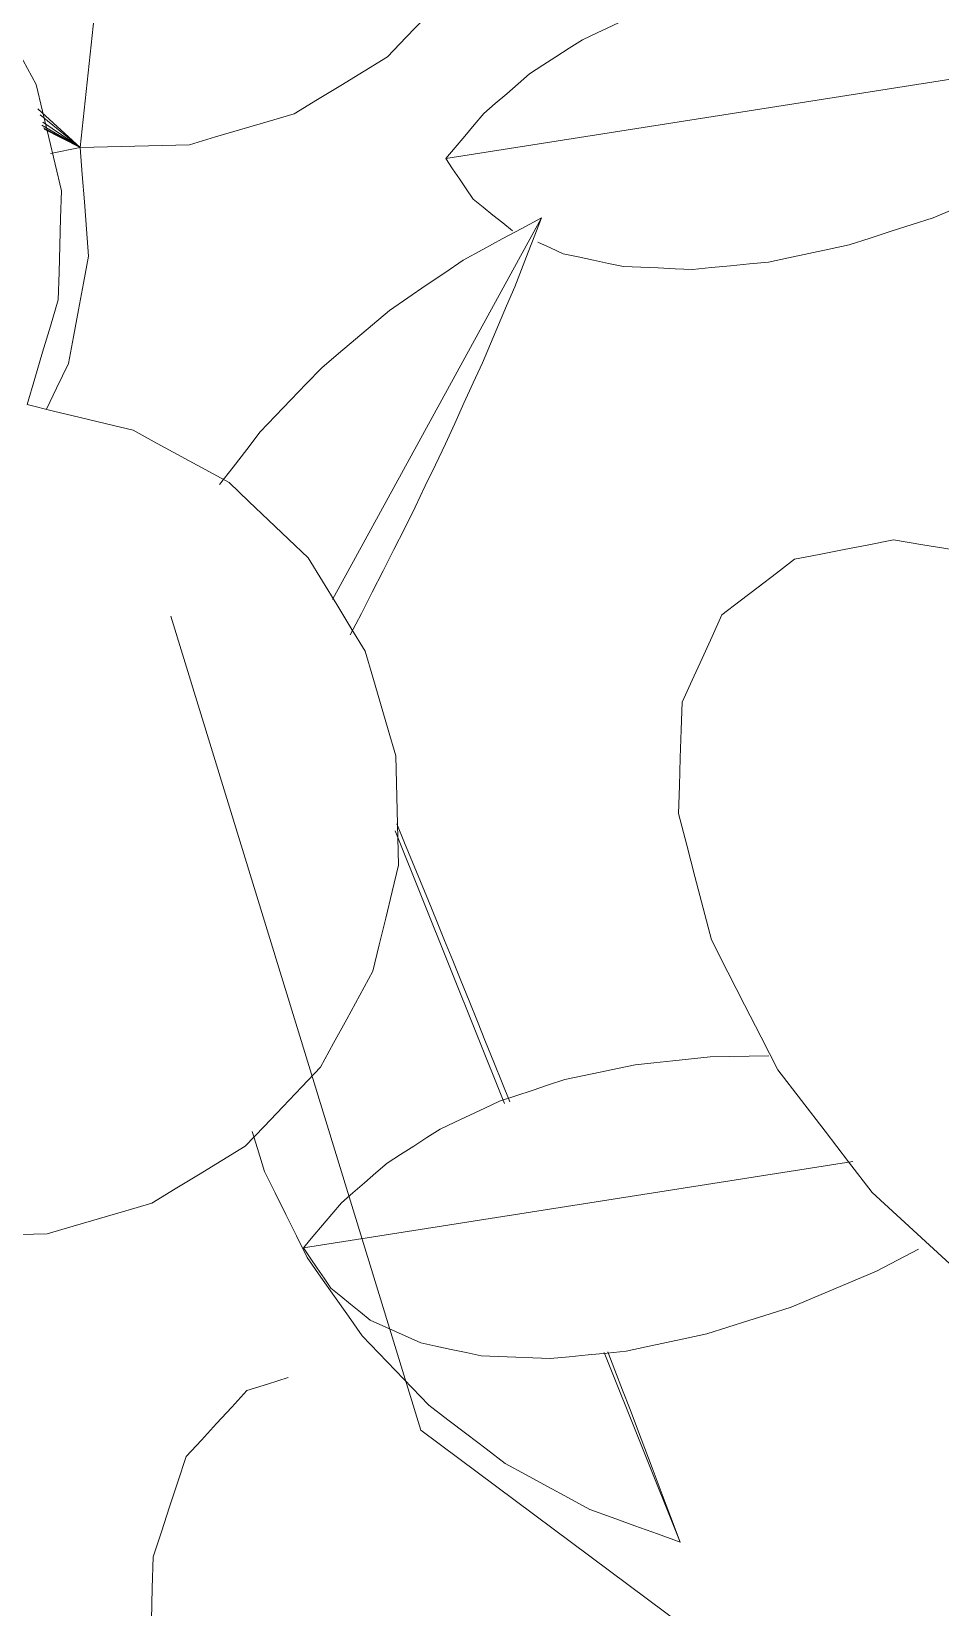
# Model space of a CAD drawing. Header units: metres. Extents: x -18.34 to -13.25, y -25.49 to -16.26.
# Drawn here: x -14.6307 to -14.5902, y -20.6556 to -20.5854 of the extents above; entities that cross this region are included whole.
import ezdxf

# ---------------------------------------------------------------- set-up
doc = ezdxf.new("R2010")
doc.units = ezdxf.units.M
doc.layers.add('Importações nas famílias', color=7, linetype='Continuous', lineweight=5)
doc.layers.add('Vegetação', color=7, linetype='Continuous', lineweight=5)

# ---------------------------------------------------------------- blocks, each defined once
blk = doc.blocks.new('Planta_pergolado_12200 - plantas pergolado_skp_Component_17-V4039-Pavimento 02 - Executivo')
at = {"layer": 'Importações nas famílias', "color": 9, "flags": 128}
for points in [[(0.366596, -0.137097), (0.368002, -0.136731), (0.369407, -0.136366), (0.370812, -0.136001), (0.372218, -0.135635)], [(0.372218, -0.135635), (0.373459, -0.135676), (0.374701, -0.135716), (0.375943, -0.135757), (0.377185, -0.135798)], [(0.377185, -0.135798), (0.378157, -0.136241), (0.379129, -0.136684), (0.380101, -0.137127), (0.381074, -0.13757)], [(0.360802, -0.140058), (0.36225, -0.139317), (0.363699, -0.138577), (0.365148, -0.137837), (0.366596, -0.137097)], [(0.381074, -0.13757), (0.381693, -0.138378), (0.382313, -0.139186), (0.382932, -0.139993), (0.383552, -0.140801)], [(0.355329, -0.144265), (0.356697, -0.143213), (0.358065, -0.142161), (0.359433, -0.141109), (0.360802, -0.140058)], [(0.383552, -0.140801), (0.383766, -0.141905), (0.38398, -0.143008), (0.384194, -0.144111), (0.384408, -0.145215)], [(0.350645, -0.149358), (0.351816, -0.148085), (0.352987, -0.146811), (0.354158, -0.145538), (0.355329, -0.144265)], [(0.384408, -0.145215), (0.384198, -0.14652), (0.383988, -0.147824), (0.383778, -0.149129), (0.383568, -0.150434)]]:
    blk.add_lwpolyline(points, dxfattribs=at)
blk = doc.blocks.new('Planta_pergolado_12200 - plantas pergolado_skp_Component_16-V4040-Pavimento 02 - Executivo')
blk.add_blockref('Planta_pergolado_12200 - plantas pergolado_skp_Component_17-V4039-Pavimento 02 - Executivo', (0, 0))
blk = doc.blocks.new('Planta_pergolado_12200 - plantas pergolado_skp_-V4059-Pavimento 02 - Executivo')
blk.add_blockref('Planta_pergolado_12200 - plantas pergolado_skp_Component_16-V4040-Pavimento 02 - Executivo', (0, 0))
blk = doc.blocks.new('Planta_pergolado_12200 - plantas pergolado_skp_-V4060-Pavimento 02 - Executivo')
blk.add_blockref('Planta_pergolado_12200 - plantas pergolado_skp_-V4059-Pavimento 02 - Executivo', (0, 0))
blk = doc.blocks.new('Planta_pergolado_12200 - plantas pergolado_skp_-V4061-Pavimento 02 - Executivo')
blk.add_blockref('Planta_pergolado_12200 - plantas pergolado_skp_-V4060-Pavimento 02 - Executivo', (0, 0))
blk = doc.blocks.new('Planta_pergolado_12200 - plantas pergolado_skp_Component_12-V1025-Pavimento 02 - Executivo')
at = {"layer": 'Importações nas famílias', "color": 9}
blk.add_line((0.356717, 0.143395), (0.352868, 0.11893), dxfattribs=at)
at = {"layer": 'Importações nas famílias', "color": 9, "flags": 128}
for points in [[(0.351824, 0.144446), (0.352313, 0.145387), (0.352803, 0.146328)], [(0.350227, 0.140646), (0.350627, 0.141596), (0.351026, 0.142546), (0.351425, 0.143496), (0.351824, 0.144446)], [(0.349029, 0.136901), (0.349329, 0.137837), (0.349628, 0.138773), (0.349928, 0.13971), (0.350227, 0.140646)], [(0.361419, 0.139661), (0.361406, 0.138789), (0.361394, 0.137916), (0.361382, 0.137043)], [(0.361382, 0.137043), (0.361293, 0.13621), (0.361203, 0.135377), (0.361114, 0.134543), (0.361025, 0.13371)], [(0.348258, 0.133298), (0.348451, 0.134198), (0.348644, 0.135099), (0.348837, 0.136), (0.349029, 0.136901)], [(0.361025, 0.13371), (0.360859, 0.132925), (0.360694, 0.132141), (0.360529, 0.131356), (0.360364, 0.130572)], [(0.347931, 0.129922), (0.348013, 0.130766), (0.348095, 0.13161), (0.348176, 0.132454), (0.348258, 0.133298)], [(0.348057, 0.126851), (0.348026, 0.127619), (0.347994, 0.128386), (0.347963, 0.129154), (0.347931, 0.129922)], [(0.360364, 0.130572), (0.360124, 0.129845), (0.359885, 0.129118), (0.359645, 0.128391), (0.359406, 0.127664)], [(0.359406, 0.127664), (0.359095, 0.127002), (0.358784, 0.126341), (0.358473, 0.125679), (0.358162, 0.125017)], [(0.348632, 0.124159), (0.348488, 0.124832), (0.348344, 0.125505), (0.348201, 0.126178), (0.348057, 0.126851)], [(0.358162, 0.125017), (0.357783, 0.124429), (0.357404, 0.12384), (0.357025, 0.123252), (0.356646, 0.122663)], [(0.349643, 0.121908), (0.34939, 0.122471), (0.349137, 0.123034), (0.348885, 0.123597), (0.348632, 0.124159)], [(0.356646, 0.122663), (0.356203, 0.122154), (0.35576, 0.121645), (0.355318, 0.121136), (0.354875, 0.120626)], [(0.351066, 0.120152), (0.35071, 0.120591), (0.350354, 0.12103), (0.349999, 0.121469), (0.349643, 0.121908)], [(0.352868, 0.11893), (0.352417, 0.119235), (0.351967, 0.119541), (0.351516, 0.119846), (0.351066, 0.120152)], [(0.354875, 0.120626), (0.354373, 0.120202), (0.353871, 0.119778), (0.35337, 0.119354), (0.352868, 0.11893)]]:
    blk.add_lwpolyline(points, dxfattribs=at)
blk = doc.blocks.new('Planta_pergolado_12200 - plantas pergolado_skp_Component_12-V1026-Pavimento 02 - Executivo')
at = {"layer": 'Importações nas famílias', "color": 9}
for p, q in [((0.398765, 0.129534), (0.381759, 0.120228)), ((0.380184, 0.121007), (0.381126, 0.12151))]:
    blk.add_line(p, q, dxfattribs=at)
at = {"layer": 'Importações nas famílias', "color": 9, "flags": 128}
for points in [[(0.395691, 0.128339), (0.396459, 0.128638), (0.397228, 0.128937), (0.397996, 0.129235), (0.398765, 0.129534)], [(0.398765, 0.129534), (0.398293, 0.128661), (0.397821, 0.127787), (0.39735, 0.126914), (0.396878, 0.12604)], [(0.392307, 0.126903), (0.393153, 0.127262), (0.393999, 0.127621), (0.394845, 0.12798), (0.395691, 0.128339)], [(0.388695, 0.125259), (0.389598, 0.12567), (0.390501, 0.126081), (0.391404, 0.126492), (0.392307, 0.126903)], [(0.396878, 0.12604), (0.396318, 0.125221), (0.395759, 0.124402), (0.3952, 0.123583), (0.394641, 0.122764)], [(0.384939, 0.123448), (0.385878, 0.123901), (0.386817, 0.124354), (0.387756, 0.124807), (0.388695, 0.125259)], [(0.381126, 0.12151), (0.382079, 0.121994), (0.383032, 0.122479), (0.383985, 0.122963), (0.384939, 0.123448)], [(0.394641, 0.122764), (0.394, 0.122009), (0.39336, 0.121253), (0.39272, 0.120498), (0.392079, 0.119742)], [(0.392079, 0.119742), (0.391365, 0.119059), (0.39065, 0.118375), (0.389936, 0.117691), (0.389221, 0.117008)], [(0.389221, 0.117008), (0.388441, 0.116404), (0.38766, 0.1158), (0.386881, 0.115197)]]:
    blk.add_lwpolyline(points, dxfattribs=at)
blk = doc.blocks.new('Planta_pergolado_12200 - plantas pergolado_skp_Component_17-V4121-Pavimento 02 - Executivo')
at = {"layer": 'Importações nas famílias', "color": 9, "flags": 128}
for points in [[(0.353487, -0.107513), (0.353458, -0.106297), (0.353428, -0.105081), (0.353399, -0.103865), (0.353369, -0.102648)], [(0.408984, -0.104708), (0.407914, -0.105286), (0.406843, -0.105865), (0.405773, -0.106443), (0.404703, -0.107021)], [(0.390441, -0.106619), (0.390155, -0.107802), (0.389868, -0.108984), (0.389582, -0.110166), (0.389296, -0.111348)], [(0.395104, -0.108011), (0.393938, -0.107663), (0.392773, -0.107315), (0.391607, -0.106967), (0.390441, -0.106619)], [(0.404703, -0.107021), (0.403519, -0.107303), (0.402336, -0.107585), (0.401152, -0.107866), (0.399969, -0.108148)], [(0.354861, -0.112181), (0.354518, -0.111014), (0.354174, -0.109847), (0.353831, -0.10868), (0.353487, -0.107513)], [(0.399969, -0.108148), (0.398753, -0.108113), (0.397537, -0.108079), (0.39632, -0.108045), (0.395104, -0.108011)], [(0.389296, -0.111348), (0.388714, -0.112416), (0.388131, -0.113484), (0.387549, -0.114552), (0.386966, -0.11562)], [(0.357396, -0.116335), (0.356762, -0.115297), (0.356128, -0.114258), (0.355495, -0.11322), (0.354861, -0.112181)], [(0.386966, -0.11562), (0.386127, -0.116501), (0.385288, -0.117381), (0.384449, -0.118262), (0.38361, -0.119143)], [(0.36092, -0.119692), (0.360039, -0.118852), (0.359158, -0.118013), (0.358277, -0.117174), (0.357396, -0.116335)], [(0.38361, -0.119143), (0.382571, -0.119776), (0.381533, -0.12041), (0.380494, -0.121043), (0.379456, -0.121677)], [(0.365192, -0.122022), (0.364124, -0.121439), (0.363056, -0.120857), (0.361988, -0.120274), (0.36092, -0.119692)], [(0.369922, -0.123167), (0.36874, -0.122881), (0.367557, -0.122595), (0.366375, -0.122308), (0.365192, -0.122022)], [(0.379456, -0.121677), (0.378289, -0.12202), (0.377121, -0.122363), (0.375954, -0.122706), (0.374787, -0.12305)], [(0.374787, -0.12305), (0.373571, -0.123079), (0.372355, -0.123108), (0.371138, -0.123138), (0.369922, -0.123167)]]:
    blk.add_lwpolyline(points, dxfattribs=at)
blk = doc.blocks.new('Planta_pergolado_12200 - plantas pergolado_skp_Component_16-V4122-Pavimento 02 - Executivo')
blk.add_blockref('Planta_pergolado_12200 - plantas pergolado_skp_Component_17-V4121-Pavimento 02 - Executivo', (0, 0))
at = {"extrusion": (0, 0, -1), "zscale": -1, "rotation": 180}
for name in ['Planta_pergolado_12200 - plantas pergolado_skp_Component_12-V1026-Pavimento 02 - Executivo', 'Planta_pergolado_12200 - plantas pergolado_skp_Component_12-V1025-Pavimento 02 - Executivo']:
    blk.add_blockref(name, (0, 0), dxfattribs=at)
blk = doc.blocks.new('Planta_pergolado_12200 - plantas pergolado_skp_Component_12-V1033-Pavimento 02 - Executivo')
at = {"layer": 'Importações nas famílias', "color": 9}
for p, q in [((0.339755, 0.135714), (0.348208, 0.132327)), ((0.359293, 0.127885), (0.371455, 0.123012))]:
    blk.add_line(p, q, dxfattribs=at)
at = {"layer": 'Importações nas famílias', "color": 9, "flags": 128}
for points in [[(0.34121, 0.131678), (0.340846, 0.132687), (0.340483, 0.133696), (0.340119, 0.134705), (0.339755, 0.135714)], [(0.339755, 0.135714), (0.340582, 0.135402), (0.341408, 0.135091), (0.342235, 0.134779), (0.343061, 0.134468)], [(0.343061, 0.134468), (0.343927, 0.134138), (0.344792, 0.133807), (0.345657, 0.133477), (0.346523, 0.133147)], [(0.346523, 0.133147), (0.347417, 0.132801), (0.348233, 0.132487)], [(0.34326, 0.127914), (0.342748, 0.128855), (0.342235, 0.129796), (0.341723, 0.130737), (0.34121, 0.131678)], [(0.345859, 0.12451), (0.345209, 0.125361), (0.34456, 0.126212), (0.34391, 0.127063), (0.34326, 0.127914)], [(0.359369, 0.128116), (0.360215, 0.127779), (0.361137, 0.127411)], [(0.361137, 0.127411), (0.362047, 0.127044), (0.362958, 0.126678), (0.363869, 0.126311), (0.364779, 0.125944)], [(0.364779, 0.125944), (0.365668, 0.125582), (0.366557, 0.12522), (0.367447, 0.124858), (0.368336, 0.124496)], [(0.348944, 0.121544), (0.348172, 0.122286), (0.347401, 0.123027), (0.34663, 0.123768), (0.345859, 0.12451)], [(0.368336, 0.124496), (0.369194, 0.124143), (0.370051, 0.12379), (0.370909, 0.123437), (0.371767, 0.123084)], [(0.352443, 0.119089), (0.351568, 0.119702), (0.350693, 0.120316), (0.349818, 0.12093), (0.348944, 0.121544)], [(0.356274, 0.117199), (0.355316, 0.117672), (0.354359, 0.118144), (0.353401, 0.118616), (0.352443, 0.119089)], [(0.358051, 0.116642), (0.357293, 0.11688), (0.356274, 0.117199)]]:
    blk.add_lwpolyline(points, dxfattribs=at)
blk = doc.blocks.new('Planta_pergolado_12200 - plantas pergolado_skp_Component_12-V1034-Pavimento 02 - Executivo')
at = {"layer": 'Importações nas famílias', "color": 9}
blk.add_line((0.407123, 0.161624), (0.401402, 0.125268), dxfattribs=at)
at = {"layer": 'Importações nas famílias', "color": 9, "flags": 128}
for points in [[(0.404588, 0.158191), (0.405222, 0.159049), (0.405855, 0.159907), (0.406489, 0.160766), (0.407123, 0.161624)], [(0.407123, 0.161624), (0.407411, 0.160693), (0.4077, 0.159762), (0.407988, 0.158831), (0.408277, 0.1579)], [(0.402316, 0.154549), (0.402884, 0.155459), (0.403452, 0.15637), (0.40402, 0.15728), (0.404588, 0.158191)], [(0.408277, 0.1579), (0.408493, 0.156968), (0.408709, 0.156036), (0.408925, 0.155104), (0.409141, 0.154172)], [(0.400358, 0.150784), (0.400848, 0.151725), (0.401337, 0.152666), (0.401826, 0.153607), (0.402316, 0.154549)], [(0.409141, 0.154172), (0.409282, 0.15325), (0.409424, 0.152327), (0.409565, 0.151405), (0.409706, 0.150483)], [(0.398762, 0.146984), (0.399161, 0.147934), (0.39956, 0.148884), (0.399959, 0.149834), (0.400358, 0.150784)], [(0.409706, 0.150483), (0.409771, 0.14958), (0.409836, 0.148677), (0.409901, 0.147775), (0.409965, 0.146872)], [(0.397564, 0.143239), (0.397863, 0.144175), (0.398163, 0.145111), (0.398462, 0.146048), (0.398762, 0.146984)], [(0.409965, 0.146872), (0.409953, 0.145999), (0.409941, 0.145127), (0.409929, 0.144254), (0.409916, 0.143381)], [(0.409916, 0.143381), (0.409827, 0.142548), (0.409738, 0.141714), (0.409648, 0.140881), (0.409559, 0.140048)], [(0.396793, 0.139636), (0.396985, 0.140536), (0.397178, 0.141437), (0.397371, 0.142338), (0.397564, 0.143239)], [(0.409559, 0.140048), (0.409394, 0.139263), (0.409229, 0.138479), (0.409063, 0.137694), (0.408898, 0.13691)], [(0.396466, 0.13626), (0.396547, 0.137104), (0.396629, 0.137948), (0.396711, 0.138792), (0.396793, 0.139636)], [(0.396591, 0.133189), (0.39656, 0.133957), (0.396529, 0.134724), (0.396497, 0.135492), (0.396466, 0.13626)], [(0.408898, 0.13691), (0.408659, 0.136183), (0.408419, 0.135456), (0.40818, 0.134729), (0.40794, 0.134002)], [(0.40794, 0.134002), (0.407629, 0.13334), (0.407318, 0.132678), (0.407008, 0.132017), (0.406697, 0.131355)], [(0.397166, 0.130497), (0.397023, 0.13117), (0.396879, 0.131843), (0.396735, 0.132516), (0.396591, 0.133189)], [(0.406697, 0.131355), (0.406318, 0.130767), (0.405939, 0.130178), (0.40556, 0.12959), (0.405181, 0.129001)], [(0.397672, 0.129372), (0.397419, 0.129935), (0.397166, 0.130497)], [(0.405181, 0.129001), (0.404738, 0.128492), (0.404295, 0.127983), (0.403852, 0.127474), (0.403409, 0.126964)], [(0.3996, 0.12649), (0.399245, 0.126929), (0.398889, 0.127368), (0.398533, 0.127807), (0.398177, 0.128246)], [(0.401402, 0.125268), (0.400952, 0.125573), (0.400501, 0.125879), (0.400051, 0.126184), (0.3996, 0.12649)], [(0.403409, 0.126964), (0.402907, 0.12654), (0.402406, 0.126116), (0.401904, 0.125692), (0.401402, 0.125268)]]:
    blk.add_lwpolyline(points, dxfattribs=at)
blk = doc.blocks.new('Planta_pergolado_12200 - plantas pergolado_skp_Component_17-V4127-Pavimento 02 - Executivo')
at = {"layer": 'Importações nas famílias', "color": 9}
for p, q in [((0.403616, -0.107096), (0.401903, -0.108986)), ((0.403349, -0.107198), (0.401903, -0.108986)), ((0.402899, -0.10728), (0.401903, -0.108986)), ((0.403029, -0.10732), (0.401903, -0.108986)), ((0.401903, -0.108986), (0.402768, -0.107351)), ((0.401903, -0.108986), (0.402716, -0.107379)), ((0.401624, -0.107658), (0.401903, -0.108986)), ((0.408779, -0.109723), (0.401903, -0.108986))]:
    blk.add_line(p, q, dxfattribs=at)
at = {"layer": 'Importações nas famílias', "color": 9, "flags": 128}
for points in [[(0.392268, -0.108462), (0.391171, -0.107936), (0.390231, -0.107486)], [(0.397051, -0.109358), (0.395855, -0.109134), (0.39466, -0.10891), (0.393464, -0.108686), (0.392268, -0.108462)], [(0.401903, -0.108986), (0.40069, -0.109079), (0.399477, -0.109172), (0.398264, -0.109265), (0.397051, -0.109358)], [(0.402022, -0.113851), (0.401992, -0.112635), (0.401963, -0.111419), (0.401933, -0.110203), (0.401903, -0.108986)], [(0.403395, -0.118519), (0.403052, -0.117352), (0.402709, -0.116185), (0.402365, -0.115018), (0.402022, -0.113851)], [(0.40593, -0.122673), (0.405297, -0.121635), (0.404663, -0.120596), (0.404029, -0.119558), (0.403395, -0.118519)], [(0.409454, -0.12603), (0.408573, -0.12519), (0.407692, -0.124351), (0.406811, -0.123512), (0.40593, -0.122673)]]:
    blk.add_lwpolyline(points, dxfattribs=at)
blk = doc.blocks.new('Planta_pergolado_12200 - plantas pergolado_skp_Component_16-V4128-Pavimento 02 - Executivo')
blk.add_blockref('Planta_pergolado_12200 - plantas pergolado_skp_Component_17-V4127-Pavimento 02 - Executivo', (0, 0))
at = {"extrusion": (0, 0, -1), "zscale": -1, "rotation": 180}
for name in ['Planta_pergolado_12200 - plantas pergolado_skp_Component_12-V1033-Pavimento 02 - Executivo', 'Planta_pergolado_12200 - plantas pergolado_skp_Component_12-V1034-Pavimento 02 - Executivo']:
    blk.add_blockref(name, (0, 0), dxfattribs=at)
blk = doc.blocks.new('Planta_pergolado_12200 - plantas pergolado_skp_-V4144-Pavimento 02 - Executivo')
at = {"layer": 'Importações nas famílias', "color": 9}
for p, q in [((0.344741, -0.124161), (0.381008, -0.113021)), ((0.312748, -0.167083), (0.344741, -0.124161))]:
    blk.add_line(p, q, dxfattribs=at)
for name in ['Planta_pergolado_12200 - plantas pergolado_skp_Component_16-V4122-Pavimento 02 - Executivo', 'Planta_pergolado_12200 - plantas pergolado_skp_Component_16-V4128-Pavimento 02 - Executivo']:
    blk.add_blockref(name, (0, 0))
blk = doc.blocks.new('Planta_pergolado_12200 - plantas pergolado_skp_Component_17-V4195-Pavimento 02 - Executivo')
at = {"layer": 'Importações nas famílias', "color": 9}
for p, q in [((0.440513, -0.146444), (0.420267, -0.153944)), ((0.430977, -0.165516), (0.446006, -0.147518)), ((0.432939, -0.163909), (0.44614, -0.147518)), ((0.434669, -0.163213), (0.4464, -0.147518)), ((0.436408, -0.163063), (0.446746, -0.147548)), ((0.438039, -0.163469), (0.447184, -0.147518)), ((0.451694, -0.147518), (0.457881, -0.161955)), ((0.416393, -0.154524), (0.417361, -0.154379)), ((0.420267, -0.153944), (0.417473, -0.172107)), ((0.429323, -0.165864), (0.420267, -0.153944)), ((0.420267, -0.153944), (0.429694, -0.165704)), ((0.432939, -0.163909), (0.434669, -0.163213)), ((0.43326, -0.165182), (0.434669, -0.163213)), ((0.434532, -0.164996), (0.436408, -0.163063)), ((0.434669, -0.163213), (0.436408, -0.163063)), ((0.435928, -0.165082), (0.438039, -0.163469)), ((0.436408, -0.163063), (0.438039, -0.163469)), ((0.440127, -0.164246), (0.438039, -0.163469)), ((0.439449, -0.164404), (0.438039, -0.163469)), ((0.431337, -0.165104), (0.432939, -0.163909)), ((0.432236, -0.165332), (0.432939, -0.163909)), ((0.437719, -0.16535), (0.439449, -0.164404)), ((0.46991, -0.165463), (0.469056, -0.166495)), ((0.449553, -0.172041), (0.452247, -0.172145)), ((0.450283, -0.173253), (0.452551, -0.17312)), ((0.453459, -0.184592), (0.456395, -0.180642))]:
    blk.add_line(p, q, dxfattribs=at)
at = {"layer": 'Importações nas famílias', "color": 9, "flags": 128}
for points in [[(0.473031, -0.147518), (0.473326, -0.148627), (0.473645, -0.149828)], [(0.473645, -0.149828), (0.473645, -0.151156), (0.473644, -0.152484), (0.473644, -0.153812), (0.473643, -0.15514)], [(0.420267, -0.153944), (0.420272, -0.152778), (0.420278, -0.151613), (0.420282, -0.150663)], [(0.417361, -0.154379), (0.41833, -0.154234), (0.419298, -0.154089), (0.420267, -0.153944)], [(0.412592, -0.1563), (0.413542, -0.155856), (0.414492, -0.155412), (0.415443, -0.154968), (0.416393, -0.154524)], [(0.473643, -0.15514), (0.473323, -0.156481), (0.473002, -0.157822), (0.472682, -0.159163), (0.472361, -0.160504)], [(0.409125, -0.159152), (0.409992, -0.158439), (0.410859, -0.157726), (0.411725, -0.157013), (0.412592, -0.1563)], [(0.406227, -0.162885), (0.406951, -0.161951), (0.407676, -0.161018), (0.4084, -0.160085), (0.409125, -0.159152)], [(0.472361, -0.160504), (0.471748, -0.161744), (0.471135, -0.162983), (0.470522, -0.164223), (0.46991, -0.165463)], [(0.405221, -0.164942), (0.405694, -0.163974), (0.406227, -0.162885)]]:
    blk.add_lwpolyline(points, dxfattribs=at)
blk = doc.blocks.new('Planta_pergolado_12200 - plantas pergolado_skp_Component_16-V4196-Pavimento 02 - Executivo')
blk.add_blockref('Planta_pergolado_12200 - plantas pergolado_skp_Component_17-V4195-Pavimento 02 - Executivo', (0, 0))
blk = doc.blocks.new('Planta_pergolado_12200 - plantas pergolado_skp_Component_17-V4235-Pavimento 02 - Executivo')
at = {"layer": 'Importações nas famílias', "color": 9, "flags": 128}
for points in [[(0.33349, -0.112103), (0.334892, -0.112136), (0.336294, -0.112168), (0.337696, -0.1122), (0.339098, -0.112232)], [(0.339098, -0.112232), (0.340215, -0.112602), (0.341331, -0.112971), (0.342447, -0.11334), (0.343564, -0.113709)], [(0.343564, -0.113709), (0.344299, -0.114384), (0.345035, -0.115059), (0.34577, -0.115734), (0.346506, -0.116408)], [(0.346506, -0.116408), (0.346798, -0.117331), (0.347089, -0.118253)]]:
    blk.add_lwpolyline(points, dxfattribs=at)
blk = doc.blocks.new('Planta_pergolado_12200 - plantas pergolado_skp_Component_16-V4236-Pavimento 02 - Executivo')
blk.add_blockref('Planta_pergolado_12200 - plantas pergolado_skp_Component_17-V4235-Pavimento 02 - Executivo', (0, 0))
blk = doc.blocks.new('Planta_pergolado_12200 - plantas pergolado_skp_-V4246-Pavimento 02 - Executivo')
blk.add_blockref('Planta_pergolado_12200 - plantas pergolado_skp_Component_16-V4236-Pavimento 02 - Executivo', (0, 0))
blk = doc.blocks.new('Planta_pergolado_12200 - plantas pergolado_skp_-V4247-Pavimento 02 - Executivo')
for name in ['Planta_pergolado_12200 - plantas pergolado_skp_-V4246-Pavimento 02 - Executivo', 'Planta_pergolado_12200 - plantas pergolado_skp_Component_16-V4196-Pavimento 02 - Executivo']:
    blk.add_blockref(name, (0, 0))
blk = doc.blocks.new('Planta_pergolado_12200 - plantas pergolado_skp_-V4293-Pavimento 02 - Executivo')
for name in ['Planta_pergolado_12200 - plantas pergolado_skp_-V4247-Pavimento 02 - Executivo', 'Planta_pergolado_12200 - plantas pergolado_skp_-V4144-Pavimento 02 - Executivo']:
    blk.add_blockref(name, (0, 0))
blk = doc.blocks.new('Planta_pergolado_12200 - Planta_pergolado_12200-V4294-Pavimento 02 - Executivo')
for name in ['Planta_pergolado_12200 - plantas pergolado_skp_-V4293-Pavimento 02 - Executivo', 'Planta_pergolado_12200 - plantas pergolado_skp_-V4061-Pavimento 02 - Executivo']:
    blk.add_blockref(name, (0, 0))

msp = doc.modelspace()

# ---------------------------------------------------------------- block references
at = {"layer": 'Vegetação', "color": 9, "rotation": 89.99999999999997}
msp.add_blockref('Planta_pergolado_12200 - Planta_pergolado_12200-V4294-Pavimento 02 - Executivo', (-14.737518, -20.992449), dxfattribs=at)

doc.saveas('drawing.dxf')
